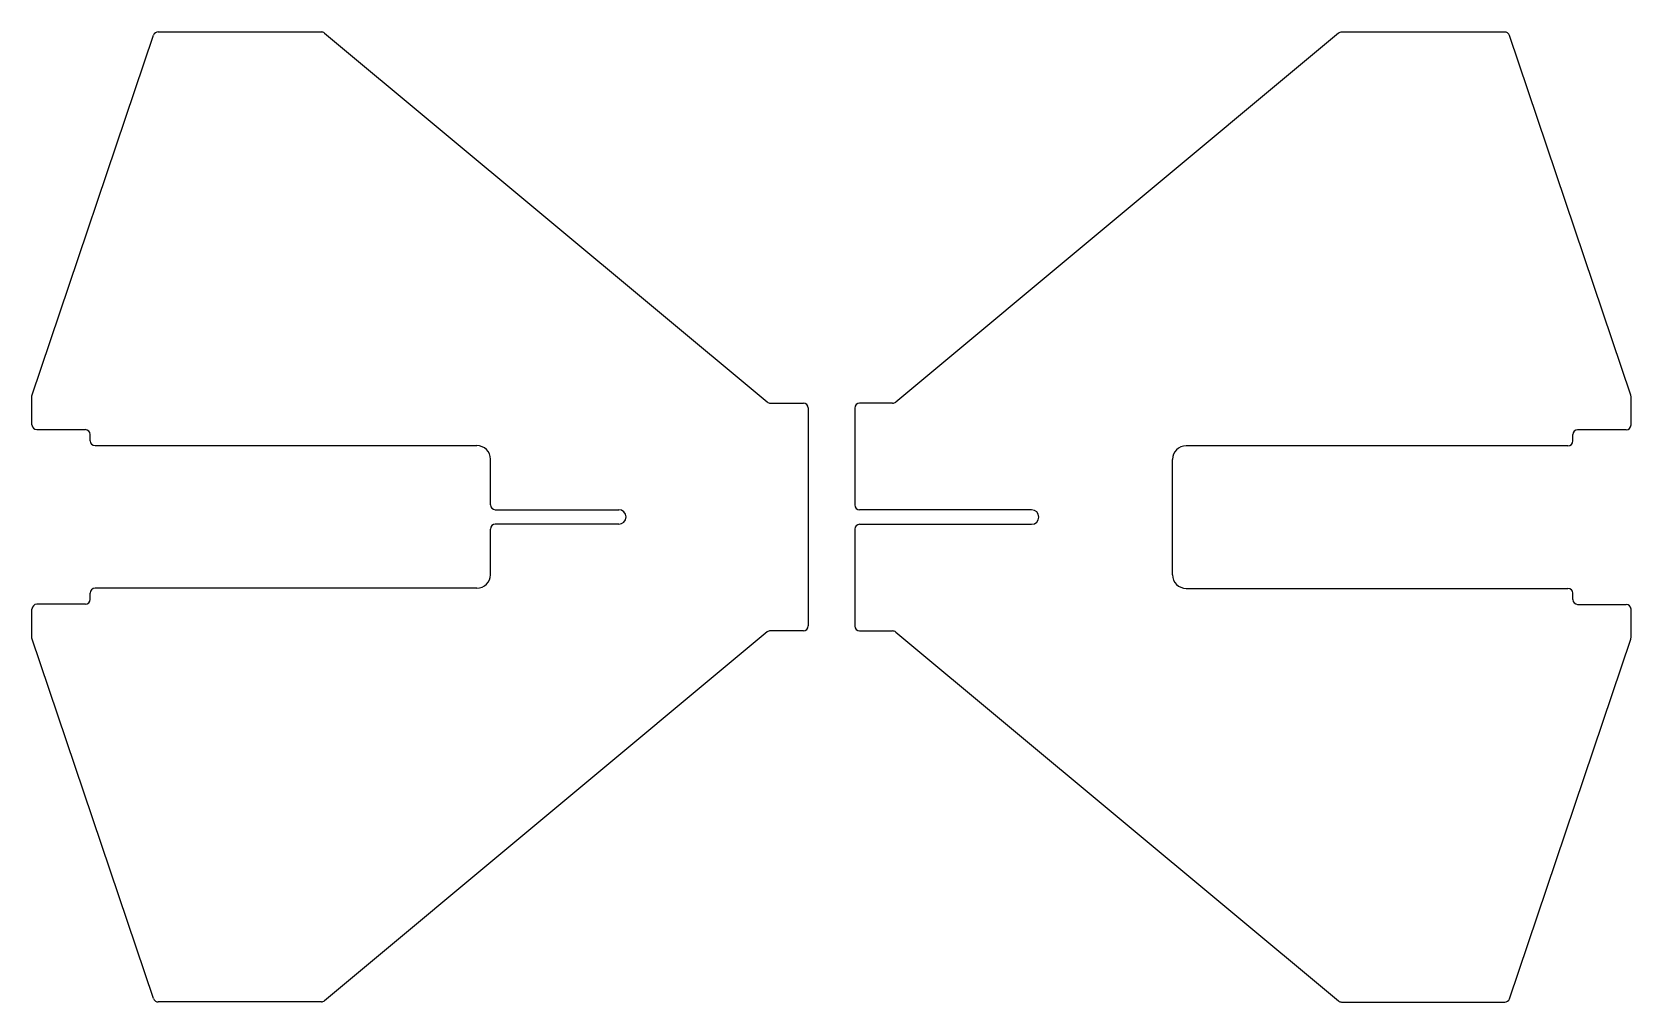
# Model space of a CAD drawing. Header units: millimetres. Extents: x 270 to 600, y -85 to 116.
import ezdxf

# ---------------------------------------------------------------- set-up
doc = ezdxf.new("R2010")
doc.units = ezdxf.units.MM
doc.layers.get('0').update_dxf_attribs({"color": 253, "lineweight": 70, "true_color": 0x8faf8f})

msp = doc.modelspace()

# ---------------------------------------------------------------- linework, layer by layer
at = {"color": 98, "lineweight": -3, "true_color": 0x054805}
for p, q in [((296.24, 115.5), (329.87, 115.5)), ((573.79, 115.48), (540.16, 115.48)), ((270.23, 40.5), (295.29, 114.82)), ((330.51, 115.27), (421.78, 39.21)), ((539.52, 115.25), (448.25, 39.19)), ((599.75, 40.64), (574.74, 114.8)), ((270.23, 40.45), (270.23, 40.5)), ((270.23, 38.95), (270.23, 40.45)), ((599.8, 38.93), (599.8, 40.32)), ((270.23, 34.5), (270.23, 38.95)), ((422.42, 38.98), (429.23, 38.98)), ((430.23, 37.98), (430.23, -6.98)), ((439.8, 37.96), (439.8, 17.98)), ((447.61, 38.96), (440.8, 38.96)), ((599.8, 34.48), (599.8, 38.93)), ((271.23, 33.5), (281.23, 33.5)), ((598.8, 33.48), (588.8, 33.48)), ((282.23, 31.2), (282.23, 32.5)), ((283.23, 30.2), (361.93, 30.2)), ((586.8, 30.18), (508.1, 30.18)), ((587.8, 31.18), (587.8, 32.48)), ((364.73, 18), (364.73, 27.4)), ((505.3, 3.58), (505.3, 27.38)), ((365.73, 17), (391.18, 17)), ((476.25, 16.98), (440.8, 16.98)), ((391.18, 14), (365.73, 14)), ((440.8, 13.98), (476.25, 13.98)), ((364.73, 3.6), (364.73, 13)), ((439.8, 12.98), (439.8, -7)), ((361.93, 0.8), (283.23, 0.8)), ((508.1, 0.78), (586.8, 0.78)), ((281.23, -2.5), (271.23, -2.5)), ((282.23, -1.5), (282.23, -0.2)), ((587.8, -1.52), (587.8, -0.22)), ((588.8, -2.52), (598.8, -2.52)), ((270.23, -7.95), (270.23, -3.5)), ((599.8, -7.97), (599.8, -3.52)), ((270.23, -9.45), (270.23, -7.95)), ((270.23, -9.5), (270.23, -9.45)), ((295.29, -83.82), (270.23, -9.5)), ((421.78, -8.21), (330.51, -84.27)), ((429.23, -7.98), (422.42, -7.98)), ((440.8, -8), (447.61, -8)), ((448.25, -8.23), (539.52, -84.29)), ((574.74, -83.84), (599.75, -9.67)), ((599.8, -9.35), (599.8, -7.97)), ((329.87, -84.5), (296.24, -84.5)), ((540.16, -84.52), (573.79, -84.52))]:
    msp.add_line(p, q, dxfattribs=at)
for centre, radius, start, end in [((296.24, 114.5), 1, 90, 161.3654), ((329.87, 114.5), 1, 50.1944, 90), ((540.16, 114.48), 1, 90, 129.8056), ((573.79, 114.48), 1, 18.6346, 90), ((598.8, 40.32), 1, 360, 18.6346), ((422.42, 39.98), 1, 230.1944, 270), ((429.23, 37.98), 1, 360, 90), ((440.8, 37.96), 1, 90, 180), ((447.61, 39.96), 1, 270, 309.8056), ((271.23, 34.5), 1, 180, 270), ((281.23, 32.5), 1, 0, 90), ((588.8, 32.48), 1, 90, 180), ((598.8, 34.48), 1, 270, 0), ((283.23, 31.2), 1, 180, 270), ((361.93, 27.4), 2.8, 0, 90), ((508.1, 27.38), 2.8, 90, 180), ((586.8, 31.18), 1, 270, 0), ((365.73, 18), 1, 180, 270), ((391.18, 15.5), 1.5, 270, 90), ((440.8, 17.98), 1, 180, 270), ((476.25, 15.48), 1.5, 270, 90), ((365.73, 13), 1, 90, 180), ((440.8, 12.98), 1, 90, 180), ((361.93, 3.6), 2.8, 270, 360), ((508.1, 3.58), 2.8, 180, 270), ((283.23, -0.2), 1, 90, 180), ((586.8, -0.22), 1, 360, 90), ((271.23, -3.5), 1, 90, 180), ((281.23, -1.5), 1, 270, 360), ((588.8, -1.52), 1, 180, 270), ((598.8, -3.52), 1, 360, 90), ((422.42, -8.98), 1, 90, 129.8056), ((429.23, -6.98), 1, 270, 360), ((440.8, -7), 1, 180, 270), ((447.61, -9), 1, 50.1944, 90), ((598.8, -9.35), 1, 341.3654, 360), ((296.24, -83.5), 1, 198.6346, 270), ((329.87, -83.5), 1, 270, 309.8056), ((540.16, -83.52), 1, 230.1944, 270), ((573.79, -83.52), 1, 270, 341.3654)]:
    msp.add_arc(centre, radius, start, end, dxfattribs=at)

doc.saveas('drawing.dxf')
